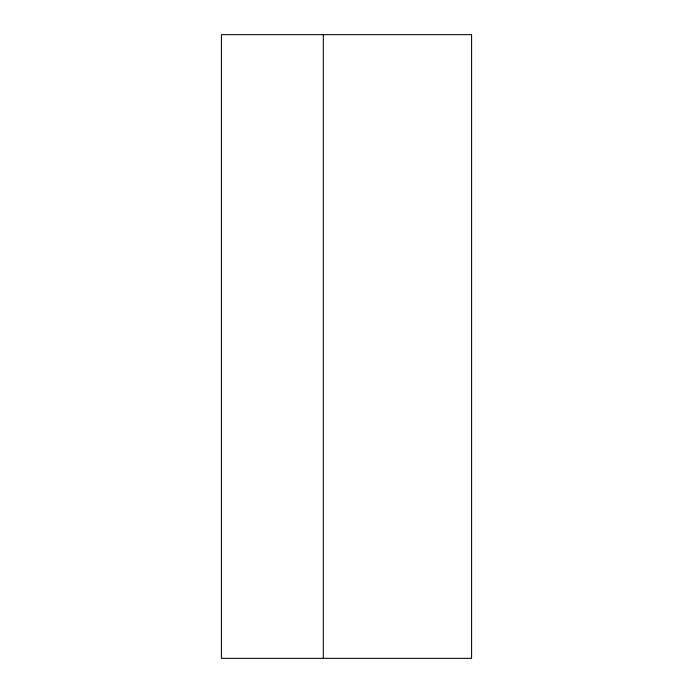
<?xml version="1.0" encoding="UTF-8"?>
<svg xmlns="http://www.w3.org/2000/svg" width="693" height="693" viewBox="0 0 693 693"><rect width="100%" height="100%" fill="white"/><g stroke="black" fill="none" stroke-linecap="round" stroke-linejoin="round"><path stroke-width="1.04" d="M323.319 34.65L323.319 658.35M471.586 34.65L221.413 34.65L221.413 658.35L471.586 658.35L471.586 34.65"/></g></svg>
